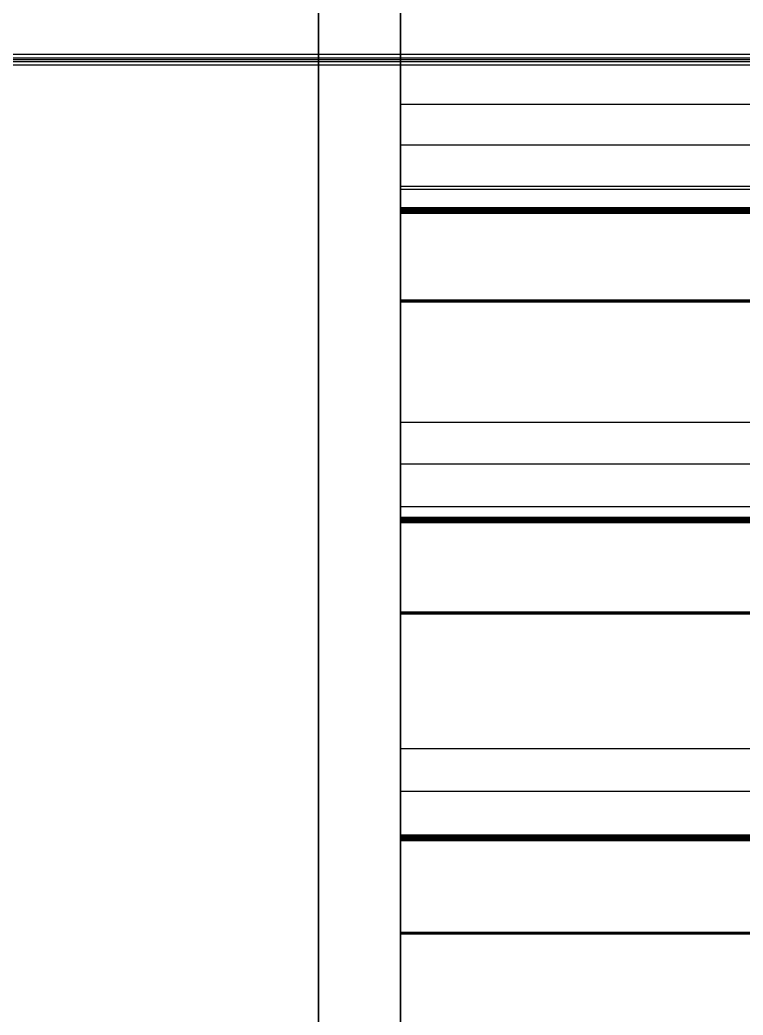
# Model space of a CAD drawing. Header units: millimetres. Extents: x -85 to 1059, y -155 to 155.
# Drawn here: x 998.18 to 1002.59, y 118.17 to 124.24 of the extents above; entities that cross this region are included whole.
import ezdxf

# ---------------------------------------------------------------- set-up
doc = ezdxf.new("R2010")
doc.units = ezdxf.units.MM
doc.header["$MEASUREMENT"] = 0
doc.layers.add('Default', color=7, linetype='Continuous', true_color=0x000000)

msp = doc.modelspace()

# ---------------------------------------------------------------- linework, layer by layer
at = {"layer": 'Default'}
for points, knots in [([(1000, 0, -154), (1000, -154, -154), (1000, -154), (1000, -154, 154), (1000, 0, 154), (1000, 154, 154), (1000, 154), (1000, 154, -154), (1000, 0, -154)], [0, 0, 0, 241.902634, 241.902634, 483.805269, 483.805269, 725.707903, 725.707903, 967.610537, 967.610537, 967.610537]), ([(1000, 0, -150), (1000, -150, -150), (1000, -150), (1000, -150, 150), (1000, 0, 150), (1000, 150, 150), (1000, 150), (1000, 150, -150), (1000, 0, -150)], [0, 0, 0, 235.619449, 235.619449, 471.238898, 471.238898, 706.858347, 706.858347, 942.477796, 942.477796, 942.477796])]:
    msp.add_rational_spline(points, [1, 0.707106781187, 1, 0.707106781187, 1, 0.707106781187, 1, 0.707106781187, 1], degree=2, knots=knots, dxfattribs=at)
for points, degree, knots in [([(1000.5, 0.0018, 150.0005), (1000.5, 82.8446, 150.0005), (1000.5, 150.0018, 82.8432), (1000.5, 150.0018, 0.0004), (1000.5, 150.0018, -82.8427), (1000.5, 82.8446, -150), (1000.5, 0.0018, -150), (1000.5, -82.8411, -150), (1000.5, -149.9983, -82.8427), (1000.5, -149.9983, 0.0004), (1000.5, -149.9983, 82.8432), (1000.5, -82.8411, 150.0005), (1000.5, 0.0018, 150.0005)], 3, [-5, -5, -5, -5, -4, -4, -4, -3, -3, -3, -2, -2, -2, -1, -1, -1, -1]), ([(1000.5, 0.3488, 139.7504), (1000.5, -76.9709, 139.7504), (1000.5, -139.6511, 77.0702), (1000.5, -139.6511, -0.2498), (1000.5, -139.6511, -77.5699), (1000.5, -76.9709, -140.2497), (1000.5, 0.3488, -140.2497), (1000.5, 77.6689, -140.2497), (1000.5, 140.349, -77.5699), (1000.5, 140.349, -0.2498), (1000.5, 140.349, 77.0702), (1000.5, 77.6689, 139.7504), (1000.5, 0.3488, 139.7504)], 3, [20636, 20636, 20636, 20636, 20637, 20637, 20637, 20638, 20638, 20638, 20639, 20639, 20639, 20640, 20640, 20640, 20640]), ([(1000.5, 0.0018, 140.0004), (1000.5, -77.318, 140.0004), (1000.5, -139.9981, 77.3202), (1000.5, -139.9981, 0.0002), (1000.5, -139.9981, -77.3199), (1000.5, -77.318, -139.9997), (1000.5, 0.0018, -139.9997), (1000.5, 77.3215, -139.9997), (1000.5, 140.002, -77.3199), (1000.5, 140.002, 0.0002), (1000.5, 140.002, 77.3202), (1000.5, 77.3215, 140.0004), (1000.5, 0.0018, 140.0004)], 3, [-1, -1, -1, -1, 0, 0, 0, 1, 1, 1, 2, 2, 2, 3, 3, 3, 3]), ([(1000.5, 123.0957, 91.0507), (1000.5, 123.1342, 91.0639), (1000.5, 123.1726, 91.0771), (1000.5, 123.218, 91.0925), (1000.5, 123.2633, 91.1078), (1000.5, 123.309, 91.1232), (1000.5, 123.3547, 91.1385), (1000.5, 123.4007, 91.1539), (1000.5, 123.4468, 91.1692), (1000.5, 123.4931, 91.1847), (1000.5, 123.5395, 91.2003), (1000.5, 123.5861, 91.2156), (1000.5, 123.6327, 91.2309), (1000.5, 123.6798, 91.2463), (1000.5, 123.7269, 91.2616), (1000.5, 123.774, 91.2772), (1000.5, 123.8211, 91.2927), (1000.5, 123.8689, 91.3082), (1000.5, 123.9167, 91.3237), (1000.5, 123.9645, 91.3391), (1000.5, 124.0123, 91.3544), (1000.5, 124.0606, 91.3698), (1000.5, 124.1089, 91.3851), (1000.5, 124.1574, 91.4006), (1000.5, 124.2059, 91.4162), (1000.5, 124.255, 91.4315), (1000.5, 124.304, 91.4468), (1000.5, 124.3532, 91.462), (1000.5, 124.4024, 91.4772), (1000.5, 124.452, 91.4927), (1000.5, 124.5016, 91.5082), (1000.5, 124.5513, 91.5234), (1000.5, 124.601, 91.5386), (1000.5, 124.6513, 91.5541), (1000.5, 124.7016, 91.5696), (1000.5, 124.752, 91.5848), (1000.5, 124.8025, 91.6), (1000.5, 124.8533, 91.6155), (1000.5, 124.9041, 91.631), (1000.5, 124.9552, 91.6462), (1000.5, 125.0064, 91.6613), (1000.5, 125.0579, 91.6767), (1000.5, 125.1094, 91.692), (1000.5, 125.1184, 91.6947), (1000.5, 125.1274, 91.6973)], 2, [3127, 3127, 3127, 3128, 3128, 3129, 3129, 3130, 3130, 3131, 3131, 3132, 3132, 3133, 3133, 3134, 3134, 3135, 3135, 3136, 3136, 3137, 3137, 3138, 3138, 3139, 3139, 3140, 3140, 3141, 3141, 3142, 3142, 3143, 3143, 3144, 3144, 3145, 3145, 3146, 3146, 3147, 3147, 3148, 3148, 3149, 3149, 3149]), ([(1000.5, 125.1274, -92.1969), (1000.5, 125.1184, -92.1943), (1000.5, 125.1094, -92.1916), (1000.5, 125.0579, -92.1763), (1000.5, 125.0064, -92.1609), (1000.5, 124.9552, -92.1456), (1000.5, 124.9041, -92.1302), (1000.5, 124.8533, -92.1151), (1000.5, 124.8025, -92.0999), (1000.5, 124.752, -92.0846), (1000.5, 124.7016, -92.0692), (1000.5, 124.6513, -92.054), (1000.5, 124.601, -92.0389), (1000.5, 124.5513, -92.0233), (1000.5, 124.5016, -92.0078), (1000.5, 124.452, -91.9925), (1000.5, 124.4024, -91.9771), (1000.5, 124.3532, -91.9618), (1000.5, 124.304, -91.9464), (1000.5, 124.255, -91.9309), (1000.5, 124.2059, -91.9154), (1000.5, 124.1574, -91.9001), (1000.5, 124.1089, -91.8847), (1000.5, 124.0606, -91.8694), (1000.5, 124.0123, -91.854), (1000.5, 123.9645, -91.8385), (1000.5, 123.9167, -91.823), (1000.5, 123.8689, -91.8076), (1000.5, 123.8211, -91.7923), (1000.5, 123.774, -91.7769), (1000.5, 123.7269, -91.7616), (1000.5, 123.6798, -91.7462), (1000.5, 123.6327, -91.7309), (1000.5, 123.5861, -91.7154), (1000.5, 123.5395, -91.6999), (1000.5, 123.4931, -91.6845), (1000.5, 123.4468, -91.6692), (1000.5, 123.4007, -91.6536), (1000.5, 123.3547, -91.6381), (1000.5, 123.309, -91.6228), (1000.5, 123.2633, -91.6074), (1000.5, 123.218, -91.5919), (1000.5, 123.1726, -91.5764), (1000.5, 123.1342, -91.5633), (1000.5, 123.0957, -91.5503)], 2, [7305, 7305, 7305, 7306, 7306, 7307, 7307, 7308, 7308, 7309, 7309, 7310, 7310, 7311, 7311, 7312, 7312, 7313, 7313, 7314, 7314, 7315, 7315, 7316, 7316, 7317, 7317, 7318, 7318, 7319, 7319, 7320, 7320, 7321, 7321, 7322, 7322, 7323, 7323, 7324, 7324, 7325, 7325, 7326, 7326, 7327, 7327, 7327]), ([(1000.5, 123.7255, 93.5695), (1000.5, 123.7205, 93.5618), (1000.5, 123.7156, 93.554), (1000.5, 123.6865, 93.5088), (1000.5, 123.6574, 93.4637), (1000.5, 123.6283, 93.4189), (1000.5, 123.5992, 93.3741), (1000.5, 123.5701, 93.3296), (1000.5, 123.5409, 93.2852), (1000.5, 123.512, 93.2411), (1000.5, 123.4831, 93.197), (1000.5, 123.4542, 93.1532), (1000.5, 123.4252, 93.1095), (1000.5, 123.3965, 93.0659), (1000.5, 123.3677, 93.0224), (1000.5, 123.339, 92.9791), (1000.5, 123.3102, 92.9359), (1000.5, 123.2817, 92.8932), (1000.5, 123.2531, 92.8506), (1000.5, 123.2245, 92.8079), (1000.5, 123.1959, 92.7652), (1000.5, 123.1675, 92.7228), (1000.5, 123.1391, 92.6805), (1000.5, 123.1107, 92.6385), (1000.5, 123.0823, 92.5966), (1000.5, 123.0541, 92.5549), (1000.5, 123.0259, 92.5133), (1000.5, 122.9977, 92.472), (1000.5, 122.9694, 92.4307), (1000.5, 122.9412, 92.3896), (1000.5, 122.913, 92.3485), (1000.5, 122.8851, 92.3078), (1000.5, 122.8573, 92.2671), (1000.5, 122.8292, 92.2267), (1000.5, 122.8012, 92.1863), (1000.5, 122.7733, 92.1462), (1000.5, 122.7454, 92.1062), (1000.5, 122.7177, 92.0663), (1000.5, 122.69, 92.0265), (1000.5, 122.6624, 91.987), (1000.5, 122.6347, 91.9474), (1000.5, 122.6071, 91.9083), (1000.5, 122.5796, 91.8691), (1000.5, 122.5562, 91.8358), (1000.5, 122.5327, 91.8024)], 2, [3084, 3084, 3084, 3085, 3085, 3086, 3086, 3087, 3087, 3088, 3088, 3089, 3089, 3090, 3090, 3091, 3091, 3092, 3092, 3093, 3093, 3094, 3094, 3095, 3095, 3096, 3096, 3097, 3097, 3098, 3098, 3099, 3099, 3100, 3100, 3101, 3101, 3102, 3102, 3103, 3103, 3104, 3104, 3105, 3105, 3106, 3106, 3106]), ([(1000.5, 122.5327, -92.3024), (1000.5, 122.5562, -92.3356), (1000.5, 122.5796, -92.3687), (1000.5, 122.6071, -92.4081), (1000.5, 122.6347, -92.4474), (1000.5, 122.6624, -92.4867), (1000.5, 122.69, -92.5261), (1000.5, 122.7177, -92.5659), (1000.5, 122.7454, -92.6058), (1000.5, 122.7733, -92.646), (1000.5, 122.8012, -92.6862), (1000.5, 122.8292, -92.7266), (1000.5, 122.8573, -92.767), (1000.5, 122.8851, -92.8078), (1000.5, 122.913, -92.8485), (1000.5, 122.9412, -92.8894), (1000.5, 122.9694, -92.9303), (1000.5, 122.9977, -92.9716), (1000.5, 123.0259, -93.0129), (1000.5, 123.0541, -93.0547), (1000.5, 123.0823, -93.0965), (1000.5, 123.1107, -93.1385), (1000.5, 123.1391, -93.1805), (1000.5, 123.1675, -93.2226), (1000.5, 123.1959, -93.2648), (1000.5, 123.2245, -93.3073), (1000.5, 123.2531, -93.3498), (1000.5, 123.2817, -93.3928), (1000.5, 123.3102, -93.4359), (1000.5, 123.339, -93.4791), (1000.5, 123.3677, -93.5223), (1000.5, 123.3965, -93.5659), (1000.5, 123.4252, -93.6094), (1000.5, 123.4542, -93.6532), (1000.5, 123.4831, -93.6969), (1000.5, 123.512, -93.7412), (1000.5, 123.5409, -93.7855), (1000.5, 123.5701, -93.8299), (1000.5, 123.5992, -93.8744), (1000.5, 123.6283, -93.9192), (1000.5, 123.6574, -93.964), (1000.5, 123.6865, -94.009), (1000.5, 123.7156, -94.0539), (1000.5, 123.7205, -94.0615), (1000.5, 123.7255, -94.0691)], 2, [7348, 7348, 7348, 7349, 7349, 7350, 7350, 7351, 7351, 7352, 7352, 7353, 7353, 7354, 7354, 7355, 7355, 7356, 7356, 7357, 7357, 7358, 7358, 7359, 7359, 7360, 7360, 7361, 7361, 7362, 7362, 7363, 7363, 7364, 7364, 7365, 7365, 7366, 7366, 7367, 7367, 7368, 7368, 7369, 7369, 7370, 7370, 7370]), ([(1000.5, 123.2256, -94.7232), (1000.5, 123.2167, -94.7203), (1000.5, 123.2079, -94.7175), (1000.5, 123.1568, -94.7013), (1000.5, 123.1056, -94.6851), (1000.5, 123.0548, -94.6687), (1000.5, 123.004, -94.6522), (1000.5, 122.9536, -94.6358), (1000.5, 122.9031, -94.6194), (1000.5, 122.8529, -94.603), (1000.5, 122.8026, -94.5866), (1000.5, 122.7527, -94.5704), (1000.5, 122.7027, -94.5542), (1000.5, 122.6534, -94.5378), (1000.5, 122.604, -94.5214), (1000.5, 122.5548, -94.505), (1000.5, 122.5055, -94.4886), (1000.5, 122.4567, -94.4722), (1000.5, 122.4078, -94.4558), (1000.5, 122.3591, -94.4393), (1000.5, 122.3105, -94.4229), (1000.5, 122.2623, -94.4067), (1000.5, 122.2142, -94.3905), (1000.5, 122.1662, -94.3739), (1000.5, 122.1182, -94.3573), (1000.5, 122.0706, -94.3411), (1000.5, 122.0229, -94.3249), (1000.5, 121.9757, -94.3083), (1000.5, 121.9284, -94.2917), (1000.5, 121.8815, -94.2755), (1000.5, 121.8346, -94.2593), (1000.5, 121.7878, -94.2429), (1000.5, 121.7411, -94.2264), (1000.5, 121.6947, -94.21), (1000.5, 121.6483, -94.1936), (1000.5, 121.6023, -94.1772), (1000.5, 121.5562, -94.1608), (1000.5, 121.5105, -94.1446), (1000.5, 121.4649, -94.1284), (1000.5, 121.4195, -94.112), (1000.5, 121.3742, -94.0956), (1000.5, 121.3292, -94.0793), (1000.5, 121.2842, -94.0631), (1000.5, 121.2431, -94.0481), (1000.5, 121.202, -94.0331)], 2, [7372, 7372, 7372, 7373.045455, 7373.045455, 7374.090909, 7374.090909, 7375.136364, 7375.136364, 7376.181818, 7376.181818, 7377.227273, 7377.227273, 7378.272727, 7378.272727, 7379.318182, 7379.318182, 7380.363636, 7380.363636, 7381.409091, 7381.409091, 7382.454545, 7382.454545, 7383.5, 7383.5, 7384.545455, 7384.545455, 7385.590909, 7385.590909, 7386.636364, 7386.636364, 7387.681818, 7387.681818, 7388.727273, 7388.727273, 7389.772727, 7389.772727, 7390.818182, 7390.818182, 7391.863636, 7391.863636, 7392.909091, 7392.909091, 7393.954545, 7393.954545, 7395, 7395, 7395]), ([(1000.5, 121.2077, 93.5353), (1000.5, 121.246, 93.5492), (1000.5, 121.2842, 93.5632), (1000.5, 121.3292, 93.5796), (1000.5, 121.3742, 93.596), (1000.5, 121.4195, 93.6122), (1000.5, 121.4649, 93.6284), (1000.5, 121.5105, 93.645), (1000.5, 121.5562, 93.6616), (1000.5, 121.6023, 93.6778), (1000.5, 121.6483, 93.694), (1000.5, 121.6947, 93.7103), (1000.5, 121.7411, 93.7265), (1000.5, 121.7878, 93.7429), (1000.5, 121.8346, 93.7593), (1000.5, 121.8815, 93.7759), (1000.5, 121.9284, 93.7925), (1000.5, 121.9757, 93.8087), (1000.5, 122.0229, 93.8249), (1000.5, 122.0706, 93.8415), (1000.5, 122.1182, 93.8581), (1000.5, 122.1662, 93.8741), (1000.5, 122.2142, 93.8902), (1000.5, 122.2623, 93.9068), (1000.5, 122.3105, 93.9233), (1000.5, 122.3591, 93.9398), (1000.5, 122.4078, 93.9562), (1000.5, 122.4567, 93.9726), (1000.5, 122.5055, 93.989), (1000.5, 122.5548, 94.0052), (1000.5, 122.604, 94.0214), (1000.5, 122.6534, 94.0378), (1000.5, 122.7027, 94.0542), (1000.5, 122.7527, 94.0706), (1000.5, 122.8026, 94.087), (1000.5, 122.8529, 94.1034), (1000.5, 122.9031, 94.1198), (1000.5, 122.9536, 94.1361), (1000.5, 123.004, 94.1523), (1000.5, 123.0548, 94.1687), (1000.5, 123.1056, 94.1851), (1000.5, 123.1568, 94.2013), (1000.5, 123.2079, 94.2176)], 2, [3060, 3060, 3060, 3061, 3061, 3062, 3062, 3063, 3063, 3064, 3064, 3065, 3065, 3066, 3066, 3067, 3067, 3068, 3068, 3069, 3069, 3070, 3070, 3071, 3071, 3072, 3072, 3073, 3073, 3074, 3074, 3075, 3075, 3076, 3076, 3077, 3077, 3078, 3078, 3079, 3079, 3080, 3080, 3081, 3081, 3081]), ([(1000.5, 123.0654, 91.0461), (1000.5, 123.0668, 91.0459), (1000.5, 123.0682, 91.0457), (1000.5, 123.0698, 91.0456), (1000.5, 123.0714, 91.0454)], 2, [3120, 3120, 3120, 3121, 3121, 3122, 3122, 3122]), ([(1000.5, 122.5211, 91.7703), (1000.5, 122.6096, 91.6525), (1000.5, 122.6982, 91.5347), (1000.5, 122.7916, 91.4098), (1000.5, 122.8851, 91.2849), (1000.5, 122.9732, 91.1669), (1000.5, 123.0612, 91.0489)], 2, [3115, 3115, 3115, 3116, 3116, 3117, 3117, 3118, 3118, 3118]), ([(1000.5, 123.0612, -91.5482), (1000.5, 122.9732, -91.6663), (1000.5, 122.8851, -91.7845), (1000.5, 122.7916, -91.9094), (1000.5, 122.6982, -92.0343), (1000.5, 122.6096, -92.1521), (1000.5, 122.5211, -92.2699)], 2, [7336, 7336, 7336, 7337, 7337, 7338, 7338, 7339, 7339, 7339]), ([(1000.5, 122.52, -92.277), (1000.5, 122.5205, -92.2788), (1000.5, 122.5211, -92.2805), (1000.5, 122.5216, -92.2823), (1000.5, 122.5221, -92.2841)], 2, [7342, 7342, 7342, 7343, 7343, 7344, 7344, 7344]), ([(1000.5, 121.7859, 96.0668), (1000.5, 121.7811, 96.0589), (1000.5, 121.7764, 96.051), (1000.5, 121.7481, 96.0054), (1000.5, 121.7199, 95.9599), (1000.5, 121.6917, 95.9146), (1000.5, 121.6635, 95.8693), (1000.5, 121.6354, 95.8241), (1000.5, 121.6074, 95.779), (1000.5, 121.5793, 95.7342), (1000.5, 121.5513, 95.6894), (1000.5, 121.5234, 95.6451), (1000.5, 121.4955, 95.6008), (1000.5, 121.4675, 95.5567), (1000.5, 121.4395, 95.5126), (1000.5, 121.4118, 95.4687), (1000.5, 121.3841, 95.4248), (1000.5, 121.3562, 95.3814), (1000.5, 121.3283, 95.338), (1000.5, 121.3008, 95.2949), (1000.5, 121.2733, 95.2519), (1000.5, 121.2456, 95.209), (1000.5, 121.2179, 95.1662), (1000.5, 121.1904, 95.1235), (1000.5, 121.1629, 95.0808), (1000.5, 121.1354, 95.0387), (1000.5, 121.1078, 94.9965), (1000.5, 121.0807, 94.9547), (1000.5, 121.0535, 94.9129), (1000.5, 121.0262, 94.8711), (1000.5, 120.9988, 94.8293), (1000.5, 120.9717, 94.788), (1000.5, 120.9445, 94.7467), (1000.5, 120.9173, 94.7058), (1000.5, 120.8902, 94.6649), (1000.5, 120.8632, 94.6241), (1000.5, 120.8362, 94.5834), (1000.5, 120.8092, 94.5432), (1000.5, 120.7822, 94.503), (1000.5, 120.7554, 94.4629), (1000.5, 120.7286, 94.4229), (1000.5, 120.7018, 94.383), (1000.5, 120.675, 94.3432), (1000.5, 120.6522, 94.3095), (1000.5, 120.6295, 94.2758)], 2, [3017, 3017, 3017, 3018, 3018, 3019, 3019, 3020, 3020, 3021, 3021, 3022, 3022, 3023, 3023, 3024, 3024, 3025, 3025, 3026, 3026, 3027, 3027, 3028, 3028, 3029, 3029, 3030, 3030, 3031, 3031, 3032, 3032, 3033, 3033, 3034, 3034, 3035, 3035, 3036, 3036, 3037, 3037, 3038, 3038, 3039, 3039, 3039]), ([(1000.5, 120.6295, -94.7754), (1000.5, 120.6522, -94.8092), (1000.5, 120.675, -94.8431), (1000.5, 120.7018, -94.8826), (1000.5, 120.7286, -94.9221), (1000.5, 120.7554, -94.9623), (1000.5, 120.7822, -95.0026), (1000.5, 120.8092, -95.043), (1000.5, 120.8362, -95.0833), (1000.5, 120.8632, -95.1241), (1000.5, 120.8902, -95.1648), (1000.5, 120.9173, -95.2056), (1000.5, 120.9445, -95.2463), (1000.5, 120.9717, -95.2878), (1000.5, 120.9988, -95.3292), (1000.5, 121.0262, -95.3707), (1000.5, 121.0535, -95.4121), (1000.5, 121.0807, -95.4541), (1000.5, 121.1078, -95.4961), (1000.5, 121.1354, -95.5384), (1000.5, 121.1629, -95.5808), (1000.5, 121.1904, -95.6233), (1000.5, 121.2179, -95.6658), (1000.5, 121.2456, -95.7086), (1000.5, 121.2733, -95.7515), (1000.5, 121.3008, -95.7945), (1000.5, 121.3283, -95.8376), (1000.5, 121.3562, -95.8812), (1000.5, 121.3841, -95.9247), (1000.5, 121.4118, -95.9685), (1000.5, 121.4395, -96.0122), (1000.5, 121.4675, -96.0563), (1000.5, 121.4955, -96.1004), (1000.5, 121.5234, -96.1449), (1000.5, 121.5513, -96.1893), (1000.5, 121.5793, -96.2339), (1000.5, 121.6074, -96.2786), (1000.5, 121.6354, -96.3235), (1000.5, 121.6635, -96.3685), (1000.5, 121.6917, -96.414), (1000.5, 121.7199, -96.4595), (1000.5, 121.7481, -96.5052), (1000.5, 121.7764, -96.5509), (1000.5, 121.7811, -96.5588), (1000.5, 121.7859, -96.5668)], 2, [7415, 7415, 7415, 7416, 7416, 7417, 7417, 7418, 7418, 7419, 7419, 7420, 7420, 7421, 7421, 7422, 7422, 7423, 7423, 7424, 7424, 7425, 7425, 7426, 7426, 7427, 7427, 7428, 7428, 7429, 7429, 7430, 7430, 7431, 7431, 7432, 7432, 7433, 7433, 7434, 7434, 7435, 7435, 7436, 7436, 7437, 7437, 7437]), ([(1000.5, 119.2695, 95.9811), (1000.5, 119.3074, 95.9957), (1000.5, 119.3454, 96.0104), (1000.5, 119.39, 96.0277), (1000.5, 119.4346, 96.045), (1000.5, 119.4798, 96.0622), (1000.5, 119.5249, 96.0795), (1000.5, 119.5703, 96.097), (1000.5, 119.6156, 96.1145), (1000.5, 119.6611, 96.1317), (1000.5, 119.7066, 96.149), (1000.5, 119.7526, 96.1661), (1000.5, 119.7987, 96.1832), (1000.5, 119.8451, 96.2007), (1000.5, 119.8915, 96.2182), (1000.5, 119.938, 96.2356), (1000.5, 119.9846, 96.2531), (1000.5, 120.0317, 96.2702), (1000.5, 120.0788, 96.2873), (1000.5, 120.1261, 96.3046), (1000.5, 120.1733, 96.3219), (1000.5, 120.2208, 96.3395), (1000.5, 120.2682, 96.3572), (1000.5, 120.3162, 96.3743), (1000.5, 120.3642, 96.3914), (1000.5, 120.4123, 96.4088), (1000.5, 120.4605, 96.4263), (1000.5, 120.509, 96.4436), (1000.5, 120.5575, 96.4609), (1000.5, 120.6065, 96.4783), (1000.5, 120.6556, 96.4958), (1000.5, 120.7046, 96.5133), (1000.5, 120.7537, 96.5307), (1000.5, 120.8032, 96.5478), (1000.5, 120.8528, 96.5649), (1000.5, 120.9027, 96.5826), (1000.5, 120.9526, 96.6002), (1000.5, 121.0027, 96.6175), (1000.5, 121.0528, 96.6348), (1000.5, 121.1033, 96.6521), (1000.5, 121.1537, 96.6694), (1000.5, 121.2045, 96.6868), (1000.5, 121.2553, 96.7043), (1000.5, 121.2641, 96.7073), (1000.5, 121.2729, 96.7103)], 2, [2993, 2993, 2993, 2994, 2994, 2995, 2995, 2996, 2996, 2997, 2997, 2998, 2998, 2999, 2999, 3000, 3000, 3001, 3001, 3002, 3002, 3003, 3003, 3004, 3004, 3005, 3005, 3006, 3006, 3007, 3007, 3008, 3008, 3009, 3009, 3010, 3010, 3011, 3011, 3012, 3012, 3013, 3013, 3014, 3014, 3015, 3015, 3015]), ([(1000.5, 121.2729, -97.2099), (1000.5, 121.2641, -97.2069), (1000.5, 121.2553, -97.2039), (1000.5, 121.2045, -97.1866), (1000.5, 121.1537, -97.1693), (1000.5, 121.1033, -97.152), (1000.5, 121.0528, -97.1347), (1000.5, 121.0027, -97.1171), (1000.5, 120.9526, -97.0995), (1000.5, 120.9027, -97.0824), (1000.5, 120.8528, -97.0652), (1000.5, 120.8032, -97.0478), (1000.5, 120.7537, -97.0303), (1000.5, 120.7046, -97.0129), (1000.5, 120.6556, -96.9954), (1000.5, 120.6065, -96.9781), (1000.5, 120.5575, -96.9608), (1000.5, 120.509, -96.9434), (1000.5, 120.4605, -96.9259), (1000.5, 120.4123, -96.9086), (1000.5, 120.3642, -96.8913), (1000.5, 120.3162, -96.8739), (1000.5, 120.2682, -96.8564), (1000.5, 120.2208, -96.8391), (1000.5, 120.1733, -96.8218), (1000.5, 120.1261, -96.8045), (1000.5, 120.0788, -96.7873), (1000.5, 120.0317, -96.7698), (1000.5, 119.9846, -96.7523), (1000.5, 119.938, -96.735), (1000.5, 119.8915, -96.7178), (1000.5, 119.8451, -96.7005), (1000.5, 119.7987, -96.6832), (1000.5, 119.7528, -96.6659), (1000.5, 119.707, -96.6486), (1000.5, 119.6613, -96.6312), (1000.5, 119.6156, -96.6137), (1000.5, 119.5703, -96.5966), (1000.5, 119.5249, -96.5795), (1000.5, 119.4798, -96.5622), (1000.5, 119.4346, -96.5449), (1000.5, 119.39, -96.5276), (1000.5, 119.3454, -96.5103), (1000.5, 119.3074, -96.4955), (1000.5, 119.2695, -96.4807)], 2, [7439, 7439, 7439, 7440, 7440, 7441, 7441, 7442, 7442, 7443, 7443, 7444, 7444, 7445, 7445, 7446, 7446, 7447, 7447, 7448, 7448, 7449, 7449, 7450, 7450, 7451, 7451, 7452, 7452, 7453, 7453, 7454, 7454, 7455, 7455, 7456, 7456, 7457, 7457, 7458, 7458, 7459, 7459, 7460, 7460, 7461, 7461, 7461]), ([(1000.5, 121.1802, 93.53), (1000.5, 121.1819, 93.53), (1000.5, 121.1837, 93.53), (1000.5, 121.1856, 93.53), (1000.5, 121.1876, 93.53)], 2, [3054, 3054, 3054, 3055, 3055, 3056, 3056, 3056]), ([(1000.5, 120.6185, 94.243), (1000.5, 120.7096, 94.1271), (1000.5, 120.8006, 94.0112), (1000.5, 120.8965, 93.8884), (1000.5, 120.9925, 93.7657), (1000.5, 121.083, 93.6492), (1000.5, 121.1735, 93.5328)], 2, [3048, 3048, 3048, 3049, 3049, 3050, 3050, 3051, 3051, 3051]), ([(1000.5, 121.1735, -94.0324), (1000.5, 121.083, -94.1487), (1000.5, 120.9925, -94.2649), (1000.5, 120.8965, -94.3878), (1000.5, 120.8006, -94.5108), (1000.5, 120.7096, -94.627), (1000.5, 120.6185, -94.7433)], 2, [7403, 7403, 7403, 7404, 7404, 7405, 7405, 7406, 7406, 7406]), ([(1000.5, 120.6295, 94.2758), (1000.5, 120.6279, 94.2731), (1000.5, 120.6263, 94.2705), (1000.5, 120.6249, 94.2682), (1000.5, 120.6235, 94.2659)], 2, [3039, 3039, 3039, 3040, 3040, 3041, 3041, 3041]), ([(1000.5, 120.6214, 94.2617), (1000.5, 120.6205, 94.2595), (1000.5, 120.6196, 94.2574), (1000.5, 120.6189, 94.2557), (1000.5, 120.6182, 94.2539)], 2, [3042, 3042, 3042, 3043, 3043, 3044, 3044, 3044]), ([(1000.5, 119.7959, 98.5239), (1000.5, 119.7913, 98.516), (1000.5, 119.7867, 98.508), (1000.5, 119.7593, 98.4617), (1000.5, 119.732, 98.4153), (1000.5, 119.7048, 98.3694), (1000.5, 119.6777, 98.3235), (1000.5, 119.6505, 98.278), (1000.5, 119.6234, 98.2325), (1000.5, 119.5962, 98.1872), (1000.5, 119.569, 98.1419), (1000.5, 119.5419, 98.0969), (1000.5, 119.5147, 98.0519), (1000.5, 119.4879, 98.0071), (1000.5, 119.4611, 97.9623), (1000.5, 119.4341, 97.9182), (1000.5, 119.4071, 97.8741), (1000.5, 119.3803, 97.83), (1000.5, 119.3535, 97.7859), (1000.5, 119.3267, 97.7422), (1000.5, 119.2999, 97.6984), (1000.5, 119.2732, 97.655), (1000.5, 119.2466, 97.6116), (1000.5, 119.2198, 97.5686), (1000.5, 119.193, 97.5256), (1000.5, 119.1665, 97.4829), (1000.5, 119.14, 97.4402), (1000.5, 119.1134, 97.3977), (1000.5, 119.0868, 97.3552), (1000.5, 119.0605, 97.3128), (1000.5, 119.0342, 97.2705), (1000.5, 119.0079, 97.2289), (1000.5, 118.9816, 97.1872), (1000.5, 118.9554, 97.1456), (1000.5, 118.9291, 97.104), (1000.5, 118.9028, 97.0627), (1000.5, 118.8765, 97.0214), (1000.5, 118.8504, 96.9807), (1000.5, 118.8243, 96.94), (1000.5, 118.7984, 96.8992), (1000.5, 118.7725, 96.8585), (1000.5, 118.7463, 96.8182), (1000.5, 118.7202, 96.778), (1000.5, 118.6982, 96.744), (1000.5, 118.6761, 96.7099)], 2, [2950, 2950, 2950, 2951, 2951, 2952, 2952, 2953, 2953, 2954, 2954, 2955, 2955, 2956, 2956, 2957, 2957, 2958, 2958, 2959, 2959, 2960, 2960, 2961, 2961, 2962, 2962, 2963, 2963, 2964, 2964, 2965, 2965, 2966, 2966, 2967, 2967, 2968, 2968, 2969, 2969, 2970, 2970, 2971, 2971, 2972, 2972, 2972]), ([(1000.5, 118.6761, -97.2095), (1000.5, 118.6982, -97.2436), (1000.5, 118.7202, -97.2776), (1000.5, 118.7463, -97.318), (1000.5, 118.7725, -97.3584), (1000.5, 118.7984, -97.3988), (1000.5, 118.8243, -97.4392), (1000.5, 118.8504, -97.4803), (1000.5, 118.8765, -97.5214), (1000.5, 118.9028, -97.5627), (1000.5, 118.9291, -97.6039), (1000.5, 118.9554, -97.6452), (1000.5, 118.9816, -97.6865), (1000.5, 119.0079, -97.7286), (1000.5, 119.0342, -97.7708), (1000.5, 119.0605, -97.8128), (1000.5, 119.0868, -97.8548), (1000.5, 119.1134, -97.8973), (1000.5, 119.14, -97.9398), (1000.5, 119.1665, -97.9825), (1000.5, 119.193, -98.0252), (1000.5, 119.2198, -98.0684), (1000.5, 119.2466, -98.1116), (1000.5, 119.2732, -98.155), (1000.5, 119.2999, -98.1984), (1000.5, 119.3267, -98.2421), (1000.5, 119.3535, -98.2859), (1000.5, 119.3803, -98.3298), (1000.5, 119.4071, -98.3737), (1000.5, 119.4341, -98.4182), (1000.5, 119.4611, -98.4626), (1000.5, 119.4879, -98.5072), (1000.5, 119.5147, -98.5519), (1000.5, 119.5419, -98.5967), (1000.5, 119.569, -98.6415), (1000.5, 119.5962, -98.6868), (1000.5, 119.6234, -98.7321), (1000.5, 119.6505, -98.7778), (1000.5, 119.6777, -98.8235), (1000.5, 119.7048, -98.8694), (1000.5, 119.732, -98.9152), (1000.5, 119.7593, -98.9614), (1000.5, 119.7867, -99.0076), (1000.5, 119.7913, -99.0156), (1000.5, 119.7959, -99.0235)], 2, [7482, 7482, 7482, 7483, 7483, 7484, 7484, 7485, 7485, 7486, 7486, 7487, 7487, 7488, 7488, 7489, 7489, 7490, 7490, 7491, 7491, 7492, 7492, 7493, 7493, 7494, 7494, 7495, 7495, 7496, 7496, 7497, 7497, 7498, 7498, 7499, 7499, 7500, 7500, 7501, 7501, 7502, 7502, 7503, 7503, 7504, 7504, 7504]), ([(1000.5, 119.2695, -96.4807), (1000.5, 119.264, -96.4791), (1000.5, 119.2586, -96.4775), (1000.5, 119.2561, -96.4768), (1000.5, 119.2536, -96.4761)], 2, [7461, 7461, 7461, 7462.5, 7462.5, 7464, 7464, 7464]), ([(1000.5, 117.2816, 98.3867), (1000.5, 117.3192, 98.4022), (1000.5, 117.3568, 98.4177), (1000.5, 117.4012, 98.4361), (1000.5, 117.4457, 98.4544), (1000.5, 117.4903, 98.4724), (1000.5, 117.5349, 98.4904), (1000.5, 117.5799, 98.5088), (1000.5, 117.6249, 98.5271), (1000.5, 117.6702, 98.5451), (1000.5, 117.7155, 98.5631), (1000.5, 117.7612, 98.5814), (1000.5, 117.8069, 98.5998), (1000.5, 117.8528, 98.6179), (1000.5, 117.8986, 98.6361), (1000.5, 117.945, 98.6546), (1000.5, 117.9914, 98.6731), (1000.5, 118.038, 98.6913), (1000.5, 118.0845, 98.7095), (1000.5, 118.1315, 98.7278), (1000.5, 118.1784, 98.7462), (1000.5, 118.2255, 98.7645), (1000.5, 118.2726, 98.7829), (1000.5, 118.3202, 98.8012), (1000.5, 118.3678, 98.8196), (1000.5, 118.4156, 98.8379), (1000.5, 118.4634, 98.8562), (1000.5, 118.5116, 98.8746), (1000.5, 118.5597, 98.8929), (1000.5, 118.6084, 98.9113), (1000.5, 118.6571, 98.9296), (1000.5, 118.7058, 98.948), (1000.5, 118.7545, 98.9663), (1000.5, 118.8037, 98.9848), (1000.5, 118.8529, 99.0033), (1000.5, 118.9025, 99.0217), (1000.5, 118.952, 99.04), (1000.5, 119.0018, 99.0584), (1000.5, 119.0515, 99.0767), (1000.5, 119.1016, 99.0952), (1000.5, 119.1517, 99.1138), (1000.5, 119.2021, 99.1319), (1000.5, 119.2526, 99.1501)], 2, [2926, 2926, 2926, 2927, 2927, 2928, 2928, 2929, 2929, 2930, 2930, 2931, 2931, 2932, 2932, 2933, 2933, 2934, 2934, 2935, 2935, 2936, 2936, 2937, 2937, 2938, 2938, 2939, 2939, 2940, 2940, 2941, 2941, 2942, 2942, 2943, 2943, 2944, 2944, 2945, 2945, 2946, 2946, 2947, 2947, 2947]), ([(1000.5, 119.2526, -99.6504), (1000.5, 119.2021, -99.6317), (1000.5, 119.1517, -99.613), (1000.5, 119.1016, -99.5948), (1000.5, 119.0515, -99.5767), (1000.5, 119.0018, -99.5582), (1000.5, 118.952, -99.5396), (1000.5, 118.9025, -99.5213), (1000.5, 118.8529, -99.5029), (1000.5, 118.8037, -99.4846), (1000.5, 118.7545, -99.4663), (1000.5, 118.7058, -99.4479), (1000.5, 118.6571, -99.4296), (1000.5, 118.6084, -99.411), (1000.5, 118.5597, -99.3925), (1000.5, 118.5116, -99.3744), (1000.5, 118.4634, -99.3562), (1000.5, 118.4156, -99.3377), (1000.5, 118.3678, -99.3191), (1000.5, 118.3202, -99.3008), (1000.5, 118.2726, -99.2825), (1000.5, 118.2255, -99.2641), (1000.5, 118.1784, -99.2458), (1000.5, 118.1315, -99.2276), (1000.5, 118.0845, -99.2094), (1000.5, 118.038, -99.1911), (1000.5, 117.9914, -99.1727), (1000.5, 117.945, -99.1546), (1000.5, 117.8986, -99.1364), (1000.5, 117.8528, -99.1181), (1000.5, 117.8069, -99.0997), (1000.5, 117.7612, -99.0816), (1000.5, 117.7155, -99.0634), (1000.5, 117.6702, -99.045), (1000.5, 117.6249, -99.0267), (1000.5, 117.5799, -99.0085), (1000.5, 117.5349, -98.9904), (1000.5, 117.4903, -98.9722), (1000.5, 117.4457, -98.954), (1000.5, 117.4012, -98.9359), (1000.5, 117.3568, -98.9177), (1000.5, 117.3192, -98.9023), (1000.5, 117.2816, -98.887)], 2, [7507, 7507, 7507, 7508, 7508, 7509, 7509, 7510, 7510, 7511, 7511, 7512, 7512, 7513, 7513, 7514, 7514, 7515, 7515, 7516, 7516, 7517, 7517, 7518, 7518, 7519, 7519, 7520, 7520, 7521, 7521, 7522, 7522, 7523, 7523, 7524, 7524, 7525, 7525, 7526, 7526, 7527, 7527, 7528, 7528, 7528]), ([(1000.5, 118.6659, 96.6768), (1000.5, 118.7592, 96.5627), (1000.5, 118.8525, 96.4485), (1000.5, 118.9511, 96.3277), (1000.5, 119.0497, 96.2069), (1000.5, 119.1425, 96.0924), (1000.5, 119.2353, 95.9779)], 2, [2981, 2981, 2981, 2982, 2982, 2983, 2983, 2984, 2984, 2984]), ([(1000.5, 119.2353, -96.4775), (1000.5, 119.1425, -96.592), (1000.5, 119.0497, -96.7065), (1000.5, 118.9511, -96.8275), (1000.5, 118.8525, -96.9485), (1000.5, 118.7592, -97.0626), (1000.5, 118.6659, -97.1767)], 2, [7470, 7470, 7470, 7471, 7471, 7472, 7472, 7473, 7473, 7473])]:
    msp.add_open_spline(points, degree=degree, knots=knots, dxfattribs=at)
for points in [[(1007, 124.0322, 15.6482), (998, 124.0322, 15.6482), (989, 124.0322, 15.6482)], [(1007, 124.0095, -15.8252), (998, 124.0095, -15.8252), (989, 124.0095, -15.8252)], [(1007, 123.9989, 15.2525), (998, 123.9989, 15.2525), (989, 123.9989, 15.2525)], [(1007, 123.9876, -15.4772), (998, 123.9876, -15.4772), (989, 123.9876, -15.4772)], [(1007, 123.9657, -15.1292), (998, 123.9657, -15.1292), (989, 123.9657, -15.1292)], [(1007, 123.9656, 14.8569), (998, 123.9656, 14.8569), (989, 123.9656, 14.8569)], [(1007, 123.7255, 93.5695), (1003.75, 123.7255, 93.5695), (1000.5, 123.7255, 93.5695)], [(1000.5, 123.4789, 93.8994), (1000.5, 123.6022, 93.7344), (1000.5, 123.7255, 93.5695)], [(1007, 123.7255, -94.0691), (1003.75, 123.7255, -94.0691), (1000.5, 123.7255, -94.0691)], [(1000.5, 123.7255, -94.0691), (1000.5, 123.6022, -94.2339), (1000.5, 123.4789, -94.3986)], [(1007, 123.4789, 93.8994), (1003.75, 123.4789, 93.8994), (1000.5, 123.4789, 93.8994)], [(1000.5, 123.2256, 94.2236), (1000.5, 123.3522, 94.0615), (1000.5, 123.4789, 93.8994)], [(1007, 123.4789, -94.3986), (1003.75, 123.4789, -94.3986), (1000.5, 123.4789, -94.3986)], [(1000.5, 123.4789, -94.3986), (1000.5, 123.3522, -94.5609), (1000.5, 123.2256, -94.7232)], [(1007, 123.2256, 94.2236), (1003.75, 123.2256, 94.2236), (1000.5, 123.2256, 94.2236)], [(1000.5, 123.2079, 94.2176), (1000.5, 123.2167, 94.2206), (1000.5, 123.2256, 94.2236)], [(1007, 123.2256, -94.7232), (1003.75, 123.2256, -94.7232), (1000.5, 123.2256, -94.7232)], [(1007, 123.2079, 94.2176), (1003.75, 123.2079, 94.2176), (1000.5, 123.2079, 94.2176)], [(1007, 123.0957, 91.0507), (1003.75, 123.0957, 91.0507), (1000.5, 123.0957, 91.0507)], [(1000.5, 123.0897, 91.0489), (1000.5, 123.0927, 91.0498), (1000.5, 123.0957, 91.0507)], [(1007, 123.0957, -91.5503), (1003.75, 123.0957, -91.5503), (1000.5, 123.0957, -91.5503)], [(1000.5, 123.0957, -91.5503), (1000.5, 123.0927, -91.5494), (1000.5, 123.0897, -91.5485)], [(1007, 123.0897, 91.0489), (1003.75, 123.0897, 91.0489), (1000.5, 123.0897, 91.0489)], [(1000.5, 123.0845, 91.0475), (1000.5, 123.0871, 91.0482), (1000.5, 123.0897, 91.0489)], [(1007, 123.0897, -91.5485), (1003.75, 123.0897, -91.5485), (1000.5, 123.0897, -91.5485)], [(1000.5, 123.0897, -91.5485), (1000.5, 123.0871, -91.5478), (1000.5, 123.0845, -91.5471)], [(1007, 123.0845, 91.0475), (1003.75, 123.0845, 91.0475), (1000.5, 123.0845, 91.0475)], [(1000.5, 123.0795, 91.0464), (1000.5, 123.082, 91.047), (1000.5, 123.0845, 91.0475)], [(1007, 123.0845, -91.5471), (1003.75, 123.0845, -91.5471), (1000.5, 123.0845, -91.5471)], [(1000.5, 123.0845, -91.5471), (1000.5, 123.082, -91.5466), (1000.5, 123.0795, -91.546)], [(1007, 123.0795, 91.0464), (1003.75, 123.0795, 91.0464), (1000.5, 123.0795, 91.0464)], [(1000.5, 123.0753, 91.0457), (1000.5, 123.0774, 91.0461), (1000.5, 123.0795, 91.0464)], [(1007, 123.0795, -91.546), (1003.75, 123.0795, -91.546), (1000.5, 123.0795, -91.546)], [(1000.5, 123.0795, -91.546), (1000.5, 123.0774, -91.5457), (1000.5, 123.0753, -91.5453)], [(1007, 123.0753, 91.0457), (1003.75, 123.0753, 91.0457), (1000.5, 123.0753, 91.0457)], [(1000.5, 123.0714, 91.0454), (1000.5, 123.0733, 91.0456), (1000.5, 123.0753, 91.0457)], [(1007, 123.0753, -91.5453), (1003.75, 123.0753, -91.5453), (1000.5, 123.0753, -91.5453)], [(1000.5, 123.0753, -91.5453), (1000.5, 123.0733, -91.5452), (1000.5, 123.0714, -91.545)], [(1007, 123.0714, 91.0454), (1003.75, 123.0714, 91.0454), (1000.5, 123.0714, 91.0454)], [(1007, 123.0714, -91.545), (1003.75, 123.0714, -91.545), (1000.5, 123.0714, -91.545)], [(1000.5, 123.0714, -91.545), (1000.5, 123.0698, -91.5452), (1000.5, 123.0682, -91.5453)], [(1007, 123.0682, -91.5453), (1003.75, 123.0682, -91.5453), (1000.5, 123.0682, -91.5453)], [(1000.5, 123.0682, -91.5453), (1000.5, 123.0668, -91.5457), (1000.5, 123.0654, -91.546)], [(1007, 123.0654, 91.0461), (1003.75, 123.0654, 91.0461), (1000.5, 123.0654, 91.0461)], [(1000.5, 123.0629, 91.0475), (1000.5, 123.0642, 91.0468), (1000.5, 123.0654, 91.0461)], [(1007, 123.0654, -91.546), (1003.75, 123.0654, -91.546), (1000.5, 123.0654, -91.546)], [(1000.5, 123.0654, -91.546), (1000.5, 123.0642, -91.5464), (1000.5, 123.0629, -91.5467)], [(1007, 123.0629, 91.0475), (1003.75, 123.0629, 91.0475), (1000.5, 123.0629, 91.0475)], [(1000.5, 123.0612, 91.0489), (1000.5, 123.0621, 91.0482), (1000.5, 123.0629, 91.0475)], [(1007, 123.0629, -91.5467), (1003.75, 123.0629, -91.5467), (1000.5, 123.0629, -91.5467)], [(1000.5, 123.0629, -91.5467), (1000.5, 123.0621, -91.5475), (1000.5, 123.0612, -91.5482)], [(1007, 123.0612, 91.0489), (1003.75, 123.0612, 91.0489), (1000.5, 123.0612, 91.0489)], [(1007, 123.0612, -91.5482), (1003.75, 123.0612, -91.5482), (1000.5, 123.0612, -91.5482)], [(1007, 122.5327, 91.8024), (1003.75, 122.5327, 91.8024), (1000.5, 122.5327, 91.8024)], [(1000.5, 122.5327, 91.8024), (1000.5, 122.5309, 91.8002), (1000.5, 122.5292, 91.7979)], [(1007, 122.5327, -92.3024), (1003.75, 122.5327, -92.3024), (1000.5, 122.5327, -92.3024)], [(1000.5, 122.5292, -92.2971), (1000.5, 122.5309, -92.2998), (1000.5, 122.5327, -92.3024)], [(1007, 122.5292, 91.7979), (1003.75, 122.5292, 91.7979), (1000.5, 122.5292, 91.7979)], [(1000.5, 122.5292, 91.7979), (1000.5, 122.5278, 91.7954), (1000.5, 122.5264, 91.7929)], [(1007, 122.5292, -92.2971), (1003.75, 122.5292, -92.2971), (1000.5, 122.5292, -92.2971)], [(1000.5, 122.5264, -92.2922), (1000.5, 122.5278, -92.2946), (1000.5, 122.5292, -92.2971)], [(1007, 122.5264, 91.7929), (1003.75, 122.5264, 91.7929), (1000.5, 122.5264, 91.7929)], [(1000.5, 122.5264, 91.7929), (1000.5, 122.5253, 91.7906), (1000.5, 122.5242, 91.7883)], [(1007, 122.5264, -92.2922), (1003.75, 122.5264, -92.2922), (1000.5, 122.5264, -92.2922)], [(1000.5, 122.5242, -92.2883), (1000.5, 122.5253, -92.2902), (1000.5, 122.5264, -92.2922)], [(1007, 122.5242, 91.7883), (1003.75, 122.5242, 91.7883), (1000.5, 122.5242, 91.7883)], [(1000.5, 122.5242, 91.7883), (1000.5, 122.5232, 91.7866), (1000.5, 122.5221, 91.7848)], [(1007, 122.5242, -92.2883), (1003.75, 122.5242, -92.2883), (1000.5, 122.5242, -92.2883)], [(1000.5, 122.5221, -92.2841), (1000.5, 122.5232, -92.2862), (1000.5, 122.5242, -92.2883)], [(1007, 122.5221, 91.7848), (1003.75, 122.5221, 91.7848), (1000.5, 122.5221, 91.7848)], [(1000.5, 122.5221, 91.7848), (1000.5, 122.5216, 91.7829), (1000.5, 122.5211, 91.7809)], [(1007, 122.5221, -92.2841), (1003.75, 122.5221, -92.2841), (1000.5, 122.5221, -92.2841)], [(1007, 122.5211, 91.7809), (1003.75, 122.5211, 91.7809), (1000.5, 122.5211, 91.7809)], [(1000.5, 122.5211, 91.7809), (1000.5, 122.5205, 91.7793), (1000.5, 122.52, 91.7778)], [(1007, 122.5211, 91.7703), (1003.75, 122.5211, 91.7703), (1000.5, 122.5211, 91.7703)], [(1000.5, 122.5204, 91.7721), (1000.5, 122.5207, 91.7712), (1000.5, 122.5211, 91.7703)], [(1007, 122.5211, -92.2699), (1003.75, 122.5211, -92.2699), (1000.5, 122.5211, -92.2699)], [(1000.5, 122.5211, -92.2699), (1000.5, 122.5207, -92.271), (1000.5, 122.5204, -92.2721)], [(1007, 122.5204, 91.7721), (1003.75, 122.5204, 91.7721), (1000.5, 122.5204, 91.7721)], [(1000.5, 122.52, 91.7746), (1000.5, 122.5202, 91.7733), (1000.5, 122.5204, 91.7721)], [(1007, 122.5204, -92.2721), (1003.75, 122.5204, -92.2721), (1000.5, 122.5204, -92.2721)], [(1000.5, 122.5204, -92.2721), (1000.5, 122.5202, -92.2733), (1000.5, 122.52, -92.2745)], [(1007, 122.52, 91.7778), (1003.75, 122.52, 91.7778), (1000.5, 122.52, 91.7778)], [(1007, 122.52, 91.7746), (1003.75, 122.52, 91.7746), (1000.5, 122.52, 91.7746)], [(1000.5, 122.52, 91.7778), (1000.5, 122.52, 91.7762), (1000.5, 122.52, 91.7746)], [(1007, 122.52, -92.2745), (1003.75, 122.52, -92.2745), (1000.5, 122.52, -92.2745)], [(1007, 122.52, -92.277), (1003.75, 122.52, -92.277), (1000.5, 122.52, -92.277)], [(1000.5, 122.52, -92.2745), (1000.5, 122.52, -92.2758), (1000.5, 122.52, -92.277)], [(1007, 121.7859, 96.0668), (1003.75, 121.7859, 96.0668), (1000.5, 121.7859, 96.0668)], [(1000.5, 121.5329, 96.391), (1000.5, 121.6594, 96.2289), (1000.5, 121.7859, 96.0668)], [(1007, 121.7859, -96.5668), (1003.75, 121.7859, -96.5668), (1000.5, 121.7859, -96.5668)], [(1000.5, 121.7859, -96.5668), (1000.5, 121.6594, -96.7289), (1000.5, 121.5329, -96.891)], [(1007, 121.5329, 96.391), (1003.75, 121.5329, 96.391), (1000.5, 121.5329, 96.391)], [(1000.5, 121.2729, 96.7103), (1000.5, 121.4029, 96.5507), (1000.5, 121.5329, 96.391)], [(1007, 121.5329, -96.891), (1003.75, 121.5329, -96.891), (1000.5, 121.5329, -96.891)], [(1000.5, 121.5329, -96.891), (1000.5, 121.4029, -97.0504), (1000.5, 121.2729, -97.2099)], [(1007, 121.2729, 96.7103), (1003.75, 121.2729, 96.7103), (1000.5, 121.2729, 96.7103)], [(1007, 121.2729, -97.2099), (1003.75, 121.2729, -97.2099), (1000.5, 121.2729, -97.2099)], [(1007, 121.2077, 93.5353), (1003.75, 121.2077, 93.5353), (1000.5, 121.2077, 93.5353)], [(1000.5, 121.202, 93.5335), (1000.5, 121.2049, 93.5344), (1000.5, 121.2077, 93.5353)], [(1007, 121.202, 93.5335), (1003.75, 121.202, 93.5335), (1000.5, 121.202, 93.5335)], [(1000.5, 121.1964, 93.5321), (1000.5, 121.1992, 93.5328), (1000.5, 121.202, 93.5335)], [(1007, 121.202, -94.0331), (1003.75, 121.202, -94.0331), (1000.5, 121.202, -94.0331)], [(1000.5, 121.202, -94.0331), (1000.5, 121.1992, -94.0324), (1000.5, 121.1964, -94.0317)], [(1007, 121.1964, 93.5321), (1003.75, 121.1964, 93.5321), (1000.5, 121.1964, 93.5321)], [(1000.5, 121.1918, 93.5307), (1000.5, 121.1941, 93.5314), (1000.5, 121.1964, 93.5321)], [(1007, 121.1964, -94.0317), (1003.75, 121.1964, -94.0317), (1000.5, 121.1964, -94.0317)], [(1000.5, 121.1964, -94.0317), (1000.5, 121.1941, -94.0312), (1000.5, 121.1918, -94.0307)], [(1007, 121.1918, 93.5307), (1003.75, 121.1918, 93.5307), (1000.5, 121.1918, 93.5307)], [(1000.5, 121.1876, 93.53), (1000.5, 121.1897, 93.5304), (1000.5, 121.1918, 93.5307)], [(1007, 121.1918, -94.0307), (1003.75, 121.1918, -94.0307), (1000.5, 121.1918, -94.0307)], [(1000.5, 121.1918, -94.0307), (1000.5, 121.1897, -94.0303), (1000.5, 121.1876, -94.0299)], [(1007, 121.1876, 93.53), (1003.75, 121.1876, 93.53), (1000.5, 121.1876, 93.53)], [(1007, 121.1876, -94.0299), (1003.75, 121.1876, -94.0299), (1000.5, 121.1876, -94.0299)], [(1000.5, 121.1876, -94.0299), (1000.5, 121.1856, -94.0298), (1000.5, 121.1837, -94.0296)], [(1007, 121.1837, -94.0296), (1003.75, 121.1837, -94.0296), (1000.5, 121.1837, -94.0296)], [(1000.5, 121.1837, -94.0296), (1000.5, 121.1819, -94.0296), (1000.5, 121.1802, -94.0296)], [(1007, 121.1802, 93.53), (1003.75, 121.1802, 93.53), (1000.5, 121.1802, 93.53)], [(1000.5, 121.1773, 93.5307), (1000.5, 121.1787, 93.5304), (1000.5, 121.1802, 93.53)], [(1007, 121.1802, -94.0296), (1003.75, 121.1802, -94.0296), (1000.5, 121.1802, -94.0296)], [(1000.5, 121.1802, -94.0296), (1000.5, 121.1787, -94.0298), (1000.5, 121.1773, -94.0299)], [(1007, 121.1773, 93.5307), (1003.75, 121.1773, 93.5307), (1000.5, 121.1773, 93.5307)], [(1000.5, 121.1752, 93.5314), (1000.5, 121.1763, 93.5311), (1000.5, 121.1773, 93.5307)], [(1007, 121.1773, -94.0299), (1003.75, 121.1773, -94.0299), (1000.5, 121.1773, -94.0299)], [(1000.5, 121.1773, -94.0299), (1000.5, 121.1763, -94.0305), (1000.5, 121.1752, -94.031)], [(1007, 121.1752, 93.5314), (1003.75, 121.1752, 93.5314), (1000.5, 121.1752, 93.5314)], [(1000.5, 121.1735, 93.5328), (1000.5, 121.1743, 93.5321), (1000.5, 121.1752, 93.5314)], [(1007, 121.1752, -94.031), (1003.75, 121.1752, -94.031), (1000.5, 121.1752, -94.031)], [(1000.5, 121.1752, -94.031), (1000.5, 121.1743, -94.0317), (1000.5, 121.1735, -94.0324)], [(1007, 121.1735, 93.5328), (1003.75, 121.1735, 93.5328), (1000.5, 121.1735, 93.5328)], [(1007, 121.1735, -94.0324), (1003.75, 121.1735, -94.0324), (1000.5, 121.1735, -94.0324)], [(1007, 120.6295, 94.2758), (1003.75, 120.6295, 94.2758), (1000.5, 120.6295, 94.2758)], [(1007, 120.6295, -94.7754), (1003.75, 120.6295, -94.7754), (1000.5, 120.6295, -94.7754)], [(1000.5, 120.6263, -94.7704), (1000.5, 120.6279, -94.7729), (1000.5, 120.6295, -94.7754)], [(1007, 120.6263, -94.7704), (1003.75, 120.6263, -94.7704), (1000.5, 120.6263, -94.7704)], [(1000.5, 120.6235, -94.7655), (1000.5, 120.6249, -94.768), (1000.5, 120.6263, -94.7704)], [(1007, 120.6235, 94.2659), (1003.75, 120.6235, 94.2659), (1000.5, 120.6235, 94.2659)], [(1000.5, 120.6235, 94.2659), (1000.5, 120.6224, 94.2638), (1000.5, 120.6214, 94.2617)], [(1007, 120.6235, -94.7655), (1003.75, 120.6235, -94.7655), (1000.5, 120.6235, -94.7655)], [(1000.5, 120.6214, -94.7609), (1000.5, 120.6224, -94.7632), (1000.5, 120.6235, -94.7655)], [(1007, 120.6214, 94.2617), (1003.75, 120.6214, 94.2617), (1000.5, 120.6214, 94.2617)], [(1007, 120.6214, -94.7609), (1003.75, 120.6214, -94.7609), (1000.5, 120.6214, -94.7609)], [(1000.5, 120.6196, -94.7574), (1000.5, 120.6205, -94.7591), (1000.5, 120.6214, -94.7609)], [(1007, 120.6196, -94.7574), (1003.75, 120.6196, -94.7574), (1000.5, 120.6196, -94.7574)], [(1000.5, 120.6182, -94.7535), (1000.5, 120.6189, -94.7554), (1000.5, 120.6196, -94.7574)], [(1007, 120.6185, 94.243), (1003.75, 120.6185, 94.243), (1000.5, 120.6185, 94.243)], [(1000.5, 120.6175, 94.2451), (1000.5, 120.618, 94.244), (1000.5, 120.6185, 94.243)], [(1007, 120.6185, -94.7433), (1003.75, 120.6185, -94.7433), (1000.5, 120.6185, -94.7433)], [(1000.5, 120.6185, -94.7433), (1000.5, 120.618, -94.7441), (1000.5, 120.6175, -94.745)], [(1007, 120.6182, 94.2539), (1003.75, 120.6182, 94.2539), (1000.5, 120.6182, 94.2539)], [(1000.5, 120.6182, 94.2539), (1000.5, 120.6178, 94.2523), (1000.5, 120.6175, 94.2507)], [(1007, 120.6182, -94.7535), (1003.75, 120.6182, -94.7535), (1000.5, 120.6182, -94.7535)], [(1000.5, 120.6175, -94.7503), (1000.5, 120.6178, -94.7519), (1000.5, 120.6182, -94.7535)], [(1007, 120.6175, 94.2507), (1003.75, 120.6175, 94.2507), (1000.5, 120.6175, 94.2507)], [(1000.5, 120.6175, 94.2507), (1000.5, 120.6173, 94.2493), (1000.5, 120.6171, 94.2479)], [(1007, 120.6175, 94.2451), (1003.75, 120.6175, 94.2451), (1000.5, 120.6175, 94.2451)], [(1000.5, 120.6171, 94.2479), (1000.5, 120.6173, 94.2465), (1000.5, 120.6175, 94.2451)], [(1007, 120.6175, -94.745), (1003.75, 120.6175, -94.745), (1000.5, 120.6175, -94.745)], [(1000.5, 120.6175, -94.745), (1000.5, 120.6173, -94.7461), (1000.5, 120.6171, -94.7471)], [(1007, 120.6175, -94.7503), (1003.75, 120.6175, -94.7503), (1000.5, 120.6175, -94.7503)], [(1000.5, 120.6171, -94.7471), (1000.5, 120.6173, -94.7487), (1000.5, 120.6175, -94.7503)], [(1007, 120.6171, 94.2479), (1003.75, 120.6171, 94.2479), (1000.5, 120.6171, 94.2479)], [(1007, 120.6171, -94.7471), (1003.75, 120.6171, -94.7471), (1000.5, 120.6171, -94.7471)], [(1007, 119.7959, 98.5239), (1003.75, 119.7959, 98.5239), (1000.5, 119.7959, 98.5239)], [(1000.5, 119.5362, 98.8428), (1000.5, 119.666, 98.6834), (1000.5, 119.7959, 98.5239)], [(1007, 119.7959, -99.0235), (1003.75, 119.7959, -99.0235), (1000.5, 119.7959, -99.0235)], [(1000.5, 119.7959, -99.0235), (1000.5, 119.666, -99.1832), (1000.5, 119.5362, -99.3428)], [(1007, 119.5362, 98.8428), (1003.75, 119.5362, 98.8428), (1000.5, 119.5362, 98.8428)], [(1000.5, 119.2699, 99.1568), (1000.5, 119.403, 98.9998), (1000.5, 119.5362, 98.8428)], [(1007, 119.5362, -99.3428), (1003.75, 119.5362, -99.3428), (1000.5, 119.5362, -99.3428)], [(1000.5, 119.5362, -99.3428), (1000.5, 119.403, -99.4996), (1000.5, 119.2699, -99.6564)], [(1007, 119.2699, 99.1568), (1003.75, 119.2699, 99.1568), (1000.5, 119.2699, 99.1568)], [(1000.5, 119.2526, 99.1501), (1000.5, 119.2612, 99.1535), (1000.5, 119.2699, 99.1568)], [(1007, 119.2699, -99.6564), (1003.75, 119.2699, -99.6564), (1000.5, 119.2699, -99.6564)], [(1000.5, 119.2699, -99.6564), (1000.5, 119.2612, -99.6534), (1000.5, 119.2526, -99.6504)], [(1007, 119.2695, 95.9811), (1003.75, 119.2695, 95.9811), (1000.5, 119.2695, 95.9811)], [(1000.5, 119.2635, 95.9793), (1000.5, 119.2665, 95.9802), (1000.5, 119.2695, 95.9811)], [(1007, 119.2695, -96.4807), (1003.75, 119.2695, -96.4807), (1000.5, 119.2695, -96.4807)], [(1007, 119.2635, 95.9793), (1003.75, 119.2635, 95.9793), (1000.5, 119.2635, 95.9793)], [(1000.5, 119.2586, 95.9772), (1000.5, 119.261, 95.9783), (1000.5, 119.2635, 95.9793)], [(1007, 119.2586, 95.9772), (1003.75, 119.2586, 95.9772), (1000.5, 119.2586, 95.9772)], [(1000.5, 119.2536, 95.9762), (1000.5, 119.2561, 95.9767), (1000.5, 119.2586, 95.9772)], [(1007, 119.2536, 95.9762), (1003.75, 119.2536, 95.9762), (1000.5, 119.2536, 95.9762)], [(1000.5, 119.2491, 95.9755), (1000.5, 119.2513, 95.9758), (1000.5, 119.2536, 95.9762)], [(1007, 119.2536, -96.4761), (1003.75, 119.2536, -96.4761), (1000.5, 119.2536, -96.4761)], [(1000.5, 119.2536, -96.4761), (1000.5, 119.2513, -96.4758), (1000.5, 119.2491, -96.4754)], [(1007, 119.2526, 99.1501), (1003.75, 119.2526, 99.1501), (1000.5, 119.2526, 99.1501)], [(1007, 119.2526, -99.6504), (1003.75, 119.2526, -99.6504), (1000.5, 119.2526, -99.6504)], [(1007, 119.2491, 95.9755), (1003.75, 119.2491, 95.9755), (1000.5, 119.2491, 95.9755)], [(1000.5, 119.2455, 95.9751), (1000.5, 119.2473, 95.9753), (1000.5, 119.2491, 95.9755)], [(1007, 119.2491, -96.4754), (1003.75, 119.2491, -96.4754), (1000.5, 119.2491, -96.4754)], [(1000.5, 119.2491, -96.4754), (1000.5, 119.2473, -96.4752), (1000.5, 119.2455, -96.4751)], [(1007, 119.2455, 95.9751), (1003.75, 119.2455, 95.9751), (1000.5, 119.2455, 95.9751)], [(1000.5, 119.2424, 95.9751), (1000.5, 119.2439, 95.9751), (1000.5, 119.2455, 95.9751)], [(1007, 119.2455, -96.4751), (1003.75, 119.2455, -96.4751), (1000.5, 119.2455, -96.4751)], [(1000.5, 119.2455, -96.4751), (1000.5, 119.2439, -96.4751), (1000.5, 119.2424, -96.4751)], [(1007, 119.2424, 95.9751), (1003.75, 119.2424, 95.9751), (1000.5, 119.2424, 95.9751)], [(1000.5, 119.2395, 95.9755), (1000.5, 119.2409, 95.9753), (1000.5, 119.2424, 95.9751)], [(1007, 119.2424, -96.4751), (1003.75, 119.2424, -96.4751), (1000.5, 119.2424, -96.4751)], [(1000.5, 119.2424, -96.4751), (1000.5, 119.2409, -96.4752), (1000.5, 119.2395, -96.4754)], [(1007, 119.2395, 95.9755), (1003.75, 119.2395, 95.9755), (1000.5, 119.2395, 95.9755)], [(1000.5, 119.2371, 95.9765), (1000.5, 119.2383, 95.976), (1000.5, 119.2395, 95.9755)], [(1007, 119.2395, -96.4754), (1003.75, 119.2395, -96.4754), (1000.5, 119.2395, -96.4754)], [(1000.5, 119.2395, -96.4754), (1000.5, 119.2383, -96.4759), (1000.5, 119.2371, -96.4765)], [(1007, 119.2371, 95.9765), (1003.75, 119.2371, 95.9765), (1000.5, 119.2371, 95.9765)], [(1000.5, 119.2353, 95.9779), (1000.5, 119.2362, 95.9772), (1000.5, 119.2371, 95.9765)], [(1007, 119.2371, -96.4765), (1003.75, 119.2371, -96.4765), (1000.5, 119.2371, -96.4765)], [(1000.5, 119.2371, -96.4765), (1000.5, 119.2362, -96.477), (1000.5, 119.2353, -96.4775)], [(1007, 119.2353, 95.9779), (1003.75, 119.2353, 95.9779), (1000.5, 119.2353, 95.9779)], [(1007, 119.2353, -96.4775), (1003.75, 119.2353, -96.4775), (1000.5, 119.2353, -96.4775)], [(1007, 118.6761, 96.7099), (1003.75, 118.6761, 96.7099), (1000.5, 118.6761, 96.7099)], [(1000.5, 118.6761, 96.7099), (1000.5, 118.6747, 96.7071), (1000.5, 118.6733, 96.7043)], [(1007, 118.6761, -97.2095), (1003.75, 118.6761, -97.2095), (1000.5, 118.6761, -97.2095)], [(1000.5, 118.6733, -97.2042), (1000.5, 118.6747, -97.2069), (1000.5, 118.6761, -97.2095)], [(1007, 118.6733, 96.7043), (1003.75, 118.6733, 96.7043), (1000.5, 118.6733, 96.7043)], [(1000.5, 118.6733, 96.7043), (1000.5, 118.6719, 96.7018), (1000.5, 118.6705, 96.6994)], [(1007, 118.6733, -97.2042), (1003.75, 118.6733, -97.2042), (1000.5, 118.6733, -97.2042)], [(1000.5, 118.6705, -97.1997), (1000.5, 118.6719, -97.202), (1000.5, 118.6733, -97.2042)], [(1007, 118.6705, 96.6994), (1003.75, 118.6705, 96.6994), (1000.5, 118.6705, 96.6994)], [(1000.5, 118.6705, 96.6994), (1000.5, 118.6693, 96.6974), (1000.5, 118.668, 96.6955)], [(1007, 118.6705, -97.1997), (1003.75, 118.6705, -97.1997), (1000.5, 118.6705, -97.1997)], [(1000.5, 118.668, -97.1947), (1000.5, 118.6693, -97.1972), (1000.5, 118.6705, -97.1997)], [(1007, 118.668, 96.6955), (1003.75, 118.668, 96.6955), (1000.5, 118.668, 96.6955)], [(1000.5, 118.668, 96.6955), (1000.5, 118.6673, 96.6934), (1000.5, 118.6666, 96.6912)], [(1007, 118.668, -97.1947), (1003.75, 118.668, -97.1947), (1000.5, 118.668, -97.1947)], [(1000.5, 118.6666, -97.1908), (1000.5, 118.6673, -97.1928), (1000.5, 118.668, -97.1947)], [(1007, 118.6666, 96.6912), (1003.75, 118.6666, 96.6912), (1000.5, 118.6666, 96.6912)], [(1000.5, 118.6666, 96.6912), (1000.5, 118.6661, 96.6895), (1000.5, 118.6656, 96.6877)], [(1007, 118.6666, -97.1908), (1003.75, 118.6666, -97.1908), (1000.5, 118.6666, -97.1908)], [(1000.5, 118.6656, -97.187), (1000.5, 118.6661, -97.1889), (1000.5, 118.6666, -97.1908)], [(1007, 118.6659, 96.6768), (1003.75, 118.6659, 96.6768), (1000.5, 118.6659, 96.6768)], [(1000.5, 118.6652, 96.6789), (1000.5, 118.6656, 96.6778), (1000.5, 118.6659, 96.6768)], [(1007, 118.6659, -97.1767), (1003.75, 118.6659, -97.1767), (1000.5, 118.6659, -97.1767)], [(1000.5, 118.6659, -97.1767), (1000.5, 118.6656, -97.1778), (1000.5, 118.6652, -97.1788)], [(1007, 118.6656, 96.6877), (1003.75, 118.6656, 96.6877), (1000.5, 118.6656, 96.6877)], [(1000.5, 118.6656, 96.6877), (1000.5, 118.6652, 96.686), (1000.5, 118.6649, 96.6842)], [(1007, 118.6656, -97.187), (1003.75, 118.6656, -97.187), (1000.5, 118.6656, -97.187)], [(1000.5, 118.6649, -97.1841), (1000.5, 118.6652, -97.1855), (1000.5, 118.6656, -97.187)], [(1007, 118.6652, 96.6789), (1003.75, 118.6652, 96.6789), (1000.5, 118.6652, 96.6789)], [(1000.5, 118.6649, 96.6814), (1000.5, 118.665, 96.6801), (1000.5, 118.6652, 96.6789)], [(1007, 118.6652, -97.1788), (1003.75, 118.6652, -97.1788), (1000.5, 118.6652, -97.1788)], [(1000.5, 118.6652, -97.1788), (1000.5, 118.665, -97.1799), (1000.5, 118.6649, -97.181)], [(1007, 118.6649, 96.6842), (1003.75, 118.6649, 96.6842), (1000.5, 118.6649, 96.6842)], [(1007, 118.6649, 96.6814), (1003.75, 118.6649, 96.6814), (1000.5, 118.6649, 96.6814)], [(1000.5, 118.6649, 96.6842), (1000.5, 118.6649, 96.6828), (1000.5, 118.6649, 96.6814)], [(1007, 118.6649, -97.181), (1003.75, 118.6649, -97.181), (1000.5, 118.6649, -97.181)], [(1007, 118.6649, -97.1841), (1003.75, 118.6649, -97.1841), (1000.5, 118.6649, -97.1841)], [(1000.5, 118.6649, -97.181), (1000.5, 118.6649, -97.1825), (1000.5, 118.6649, -97.1841)]]:
    msp.add_open_spline(points, degree=2, dxfattribs=at)

doc.saveas('drawing.dxf')
